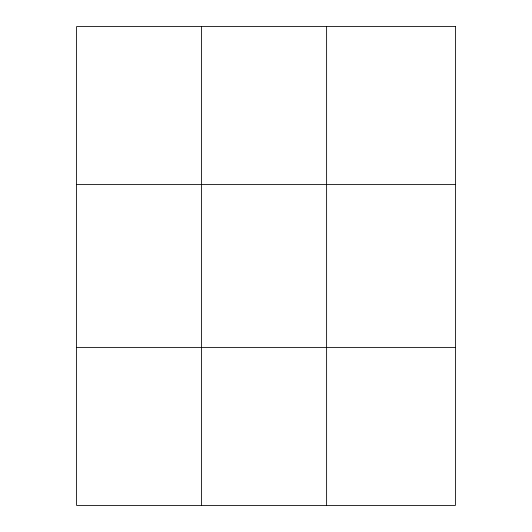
<?xml version="1.0" encoding="UTF-8"?>
<svg xmlns="http://www.w3.org/2000/svg" width="532" height="532" viewBox="0 0 532 532"><rect width="100%" height="100%" fill="white"/><g stroke="black" fill="none" stroke-linecap="round" stroke-linejoin="round"><path stroke-width="0.8" d="M201.595 26.6L201.595 505.4M326.615 26.6L326.615 505.4M76.575 184.604L455.425 184.604M76.575 347.396L455.425 347.396M455.425 26.6L455.425 505.4L76.575 505.4L76.575 26.6L455.425 26.6"/></g></svg>
